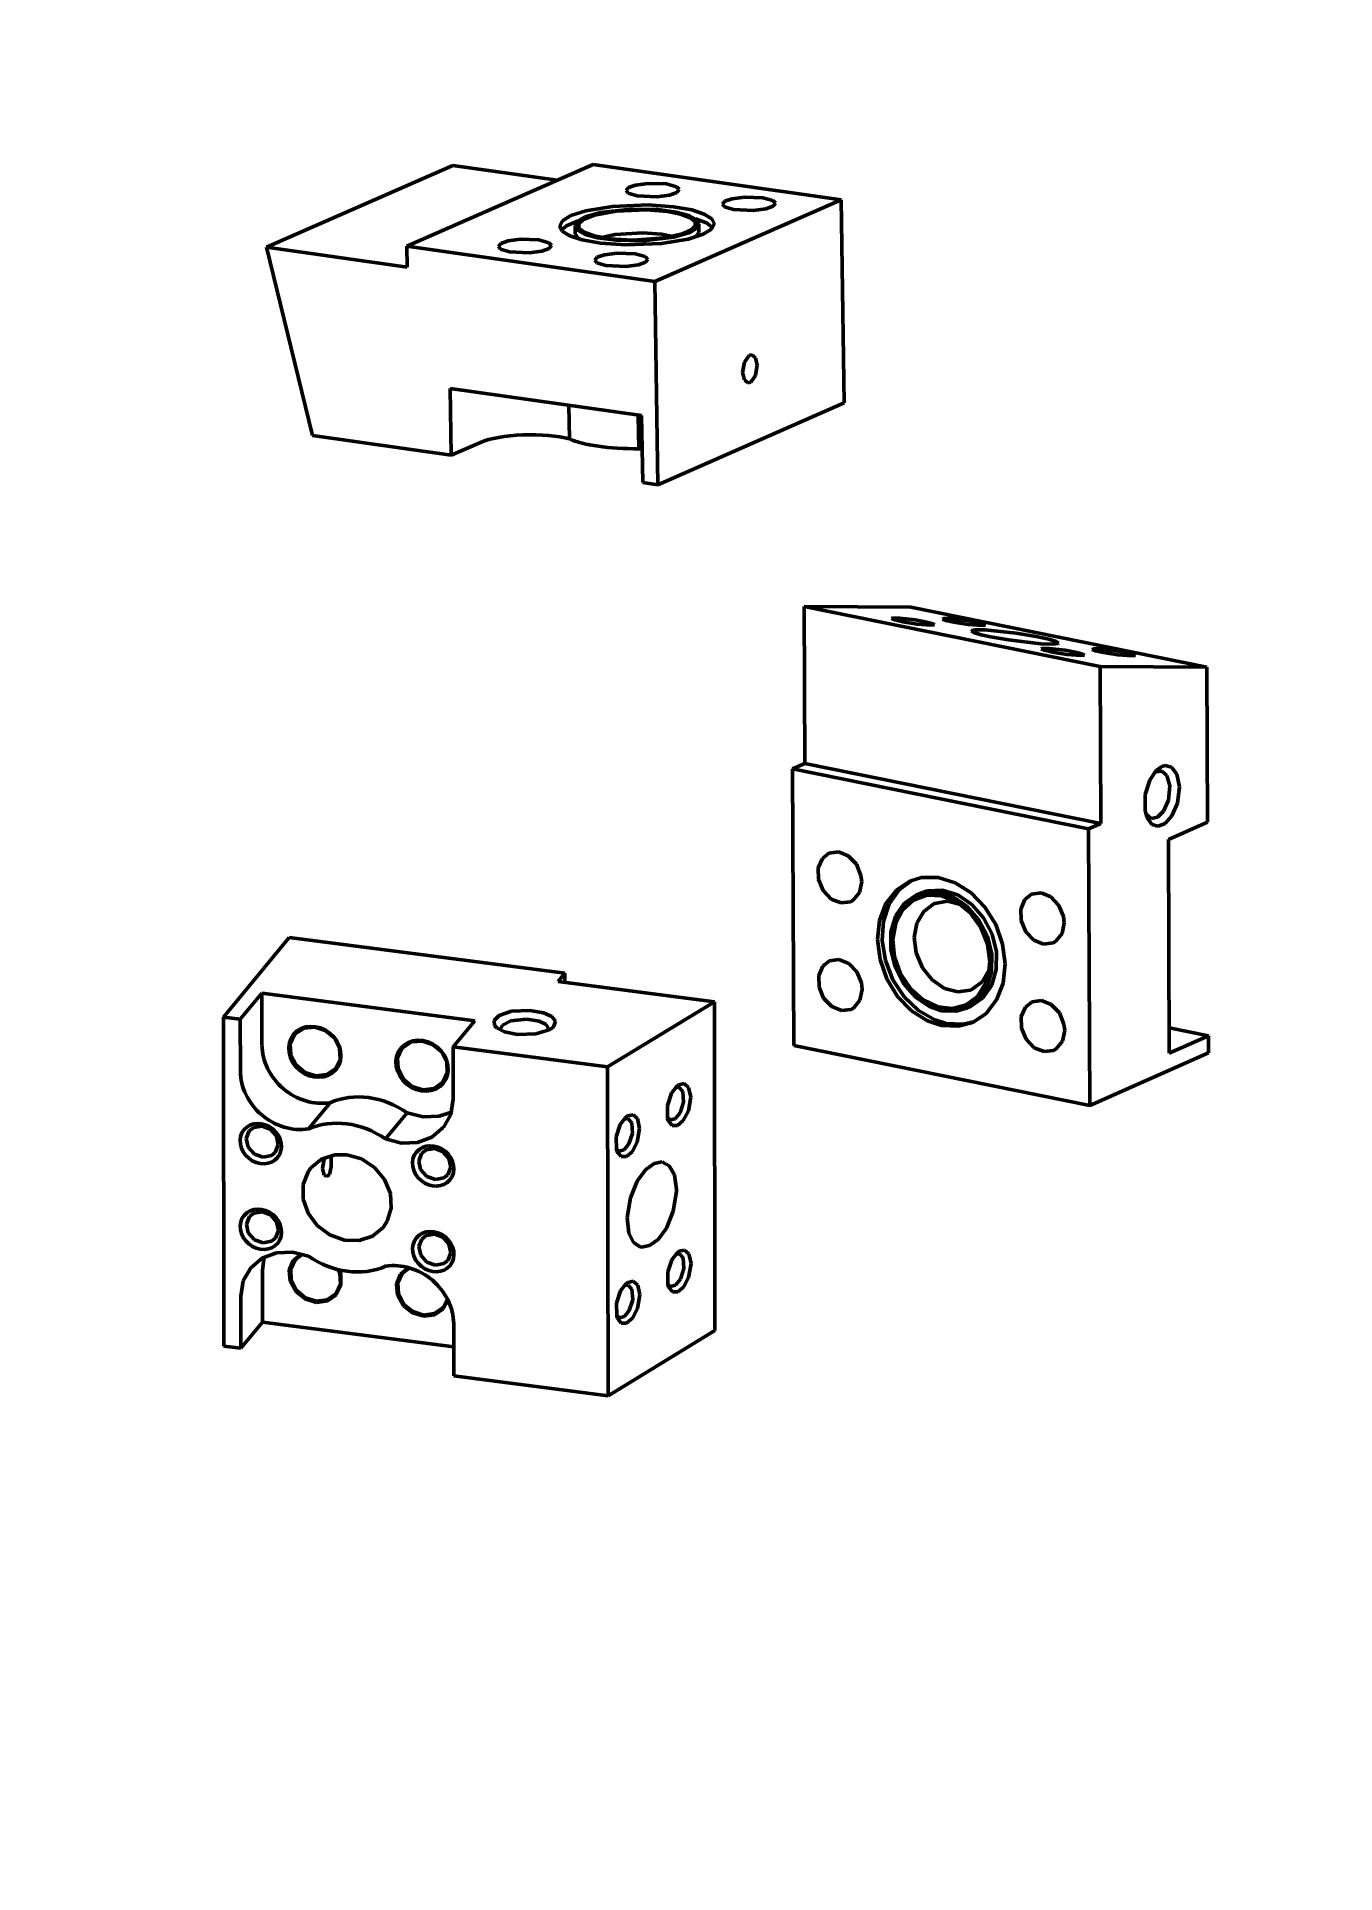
# Model space of a CAD drawing. Header units: millimetres. Extents: x 0 to 210, y 0 to 297.
import ezdxf

# ---------------------------------------------------------------- set-up
doc = ezdxf.new("R2010")
doc.units = ezdxf.units.MM
doc.linetypes.add('K5LT_BASIC', pattern=[0])
doc.layers.add('Системный слой (1)', color=7, linetype='Continuous', true_color=0x909090)

# ---------------------------------------------------------------- blocks, each defined once
blk = doc.blocks.new('U0')
at = {"layer": 'Системный слой (1)', "color": 5, "linetype": 'K5LT_BASIC', "lineweight": 60, "true_color": 0x0000ff}
for p, q in [((88.42, 267.45), (87.65, 266.73)), ((90.2, 268.16), (88.42, 267.45)), ((93.68, 268.81), (90.2, 268.16)), ((98.6, 269.01), (93.68, 268.81)), ((102.01, 268.74), (98.6, 269.01)), ((104.12, 268.32), (102.01, 268.74)), ((105.7, 267.72), (104.12, 268.32)), ((106.48, 267.05), (105.7, 267.72)), ((87.65, 266.73), (87.69, 266.04)), ((87.69, 266.04), (88.52, 265.38)), ((88.52, 265.38), (90.16, 264.79)), ((90.16, 264.79), (92.68, 264.33)), ((92.68, 264.33), (96.33, 264.12)), ((96.33, 264.12), (101.46, 264.46)), ((101.46, 264.46), (104.43, 265.13)), ((104.43, 265.13), (105.97, 265.84)), ((105.97, 265.84), (106.47, 266.34)), ((106.47, 266.34), (106.48, 267.05))]:
    blk.add_line(p, q, dxfattribs=at)
blk = doc.blocks.new('U1')
at = {"layer": 'Системный слой (1)', "color": 5, "linetype": 'K5LT_BASIC', "lineweight": 60, "true_color": 0x0000ff}
for p, q in [((93.52, 265.02), (91.35, 264.53)), ((98, 265.3), (93.52, 265.02)), ((101.06, 265.08), (98, 265.3)), ((102.86, 264.71), (101.06, 265.08))]:
    blk.add_line(p, q, dxfattribs=at)
blk = doc.blocks.new('U2')
at = {"layer": 'Системный слой (1)', "color": 5, "linetype": 'K5LT_BASIC', "lineweight": 60, "true_color": 0x0000ff}
for p, q in [((86.37, 268.08), (85.03, 267.25)), ((88.8, 268.87), (86.37, 268.08)), ((93.12, 269.57), (88.8, 268.87)), ((98.87, 269.79), (93.12, 269.57)), ((102.98, 269.5), (98.87, 269.79)), ((105.93, 268.98), (102.98, 269.5)), ((107.96, 268.32), (105.93, 268.98)), ((109.16, 267.57), (107.96, 268.32)), ((109.57, 266.77), (109.16, 267.57)), ((85.03, 267.25), (84.58, 266.43)), ((84.58, 266.43), (84.58, 266.37)), ((84.58, 266.37), (84.99, 265.57)), ((84.99, 265.57), (86.19, 264.82)), ((86.19, 264.82), (88.22, 264.16)), ((105.35, 264.27), (107.75, 265.05)), ((107.75, 265.05), (109.11, 265.87)), ((109.11, 265.87), (109.57, 266.7)), ((109.57, 266.7), (109.57, 266.77)), ((88.22, 264.16), (91.17, 263.64)), ((91.17, 263.64), (95.28, 263.35)), ((95.28, 263.35), (101.03, 263.57)), ((101.03, 263.57), (105.35, 264.27))]:
    blk.add_line(p, q, dxfattribs=at)
blk = doc.blocks.new('U3')
at = {"layer": 'Системный слой (1)', "color": 5, "linetype": 'K5LT_BASIC', "lineweight": 60, "true_color": 0x0000ff}
for p, q in [((87.1, 265.13), (87.5, 264.42)), ((87.5, 264.42), (87.63, 264.32)), ((106.58, 264.62), (107.09, 265.36)), ((107.09, 265.36), (107.09, 265.45))]:
    blk.add_line(p, q, dxfattribs=at)
blk = doc.blocks.new('U4')
at = {"layer": 'Системный слой (1)', "color": 5, "linetype": 'K5LT_BASIC', "lineweight": 60, "true_color": 0x0000ff}
for p, q in [((108.3, 266.88), (106.54, 267.54)), ((85.68, 266.43), (84.83, 265.74)), ((87.58, 267.24), (85.68, 266.43)), ((109.33, 266.12), (108.3, 266.88))]:
    blk.add_line(p, q, dxfattribs=at)
blk = doc.blocks.new('U5')
at = {"layer": 'Системный слой (1)', "color": 5, "linetype": 'K5LT_BASIC', "lineweight": 60, "true_color": 0x0000ff}
for p, q in [((88.7, 267.86), (87.44, 267.12)), ((91.14, 268.56), (88.7, 267.86)), ((96.14, 269.13), (91.14, 268.56)), ((100.44, 269.05), (96.14, 269.13)), ((103.43, 268.65), (100.44, 269.05)), ((105.46, 268.1), (103.43, 268.65)), ((106.66, 267.44), (105.46, 268.1)), ((107.07, 266.73), (106.66, 267.44)), ((87.44, 267.12), (87.08, 266.41)), ((87.08, 266.41), (87.48, 265.7)), ((87.48, 265.7), (88.68, 265.04)), ((88.68, 265.04), (90.71, 264.49)), ((90.71, 264.49), (93.71, 264.09)), ((98.01, 264.02), (103.01, 264.58)), ((103.01, 264.58), (105.45, 265.29)), ((105.45, 265.29), (105.62, 265.35)), ((105.62, 265.35), (106.78, 266.09)), ((106.78, 266.09), (107.07, 266.73)), ((93.71, 264.09), (98.01, 264.02))]:
    blk.add_line(p, q, dxfattribs=at)
blk = doc.blocks.new('U6')
at = {"layer": 'Системный слой (1)', "color": 5, "linetype": 'K5LT_BASIC', "lineweight": 60, "true_color": 0x0000ff}
for p, q in [((90.64, 261.34), (91.81, 261.75)), ((91.81, 261.75), (93.85, 262.02)), ((93.85, 262.02), (96.79, 261.91)), ((96.79, 261.91), (98.42, 261.48)), ((98.42, 261.48), (98.85, 261)), ((90.25, 260.87), (90.64, 261.34)), ((90.6, 260.44), (90.25, 260.87)), ((92.05, 260), (90.6, 260.44)), ((95.25, 259.85), (92.05, 260)), ((97.3, 260.12), (95.25, 259.85)), ((98.46, 260.53), (97.3, 260.12)), ((98.85, 261), (98.46, 260.53))]:
    blk.add_line(p, q, dxfattribs=at)
blk = doc.blocks.new('U7')
at = {"layer": 'Системный слой (1)', "color": 5, "linetype": 'K5LT_BASIC', "lineweight": 60, "true_color": 0x0000ff}
for p, q in [((96.85, 273.02), (98.89, 273.29)), ((98.89, 273.29), (101.83, 273.19)), ((95.3, 272.14), (95.68, 272.61)), ((95.64, 271.71), (95.3, 272.14)), ((97.09, 271.27), (95.64, 271.71)), ((95.68, 272.61), (96.85, 273.02)), ((100.3, 271.12), (97.09, 271.27)), ((102.34, 271.39), (100.3, 271.12)), ((101.83, 273.19), (103.47, 272.75)), ((103.51, 271.8), (102.34, 271.39)), ((103.47, 272.75), (103.9, 272.27)), ((103.9, 272.27), (103.51, 271.8))]:
    blk.add_line(p, q, dxfattribs=at)
blk = doc.blocks.new('U8')
at = {"layer": 'Системный слой (1)', "color": 5, "linetype": 'K5LT_BASIC', "lineweight": 60, "true_color": 0x0000ff}
for p, q in [((110.89, 269.92), (111.27, 270.39)), ((111.27, 270.39), (112.44, 270.8)), ((112.44, 270.8), (114.48, 271.07)), ((114.48, 271.07), (117.42, 270.97)), ((117.42, 270.97), (119.05, 270.53)), ((119.05, 270.53), (119.49, 270.06)), ((111.23, 269.5), (110.89, 269.92)), ((112.68, 269.05), (111.23, 269.5)), ((115.89, 268.9), (112.68, 269.05)), ((117.93, 269.17), (115.89, 268.9)), ((119.1, 269.59), (117.93, 269.17)), ((119.49, 270.06), (119.1, 269.59))]:
    blk.add_line(p, q, dxfattribs=at)
blk = doc.blocks.new('U9')
at = {"layer": 'Системный слой (1)', "color": 5, "linetype": 'K5LT_BASIC', "lineweight": 60, "true_color": 0x0000ff}
for p, q in [((74.66, 263.08), (75.05, 263.55)), ((75.01, 262.66), (74.66, 263.08)), ((76.46, 262.21), (75.01, 262.66)), ((75.05, 263.55), (76.22, 263.97)), ((76.22, 263.97), (78.26, 264.24)), ((79.66, 262.07), (76.46, 262.21)), ((78.26, 264.24), (81.2, 264.13)), ((81.71, 262.34), (79.66, 262.07)), ((81.2, 264.13), (82.83, 263.69)), ((82.88, 262.75), (81.71, 262.34)), ((82.83, 263.69), (83.26, 263.22)), ((83.26, 263.22), (82.88, 262.75))]:
    blk.add_line(p, q, dxfattribs=at)
blk = doc.blocks.new('U10')
at = {"layer": 'Системный слой (1)', "color": 5, "linetype": 'K5LT_BASIC', "lineweight": 60, "true_color": 0x0000ff}
for p, q in [((114.16, 242.69), (114.44, 244.39)), ((114.44, 244.39), (115.2, 245.45)), ((115.2, 245.45), (115.3, 245.5)), ((115.3, 245.5), (115.66, 245.56)), ((115.66, 245.56), (116.24, 245.08)), ((116.24, 245.08), (116.52, 243.91)), ((116.52, 243.91), (116.24, 242.21)), ((114.44, 241.52), (114.16, 242.69)), ((115.02, 241.05), (114.44, 241.52)), ((115.47, 241.15), (115.02, 241.05)), ((116.24, 242.21), (115.47, 241.15))]:
    blk.add_line(p, q, dxfattribs=at)
blk = doc.blocks.new('U11')
at = {"layer": 'Системный слой (1)', "color": 5, "linetype": 'K5LT_BASIC', "lineweight": 60, "true_color": 0x0000ff}
for p, q in [((143.94, 158.15), (141.79, 157.37)), ((146.31, 158.07), (143.94, 158.15)), ((148.68, 157.14), (146.31, 158.07)), ((140.06, 155.82), (138.91, 153.63)), ((141.79, 157.37), (140.06, 155.82)), ((148.88, 157.02), (148.68, 157.14)), ((151, 155.27), (148.88, 157.02)), ((152.67, 152.94), (151, 155.27)), ((138.91, 153.63), (138.45, 151)), ((153.75, 150.25), (152.67, 152.94)), ((138.45, 151), (138.73, 148.2)), ((154.12, 147.43), (153.75, 150.25)), ((138.73, 148.2), (139.71, 145.47)), ((153.92, 145.36), (154.12, 147.43)), ((139.71, 145.47), (141.3, 143.07)), ((141.3, 143.07), (143.37, 141.23)), ((152.16, 141.81), (153.45, 143.87)), ((153.45, 143.87), (153.92, 145.36)), ((143.37, 141.23), (145.7, 140.12)), ((145.7, 140.12), (148.09, 139.84)), ((148.09, 139.84), (150.31, 140.42)), ((150.31, 140.42), (152.16, 141.81))]:
    blk.add_line(p, q, dxfattribs=at)
blk = doc.blocks.new('U12')
at = {"layer": 'Системный слой (1)', "color": 5, "linetype": 'K5LT_BASIC', "lineweight": 60, "true_color": 0x0000ff}
for p, q in [((143.44, 155.56), (142.34, 153.67)), ((145.09, 156.78), (143.44, 155.56)), ((145.24, 156.84), (145.09, 156.78)), ((147.27, 157.19), (145.24, 156.84)), ((149.41, 156.67), (147.27, 157.19)), ((142.34, 153.67), (141.92, 151.34)), ((141.92, 151.34), (142.23, 148.83)), ((142.23, 148.83), (143.24, 146.44)), ((143.24, 146.44), (144.83, 144.46)), ((152.9, 144.16), (154, 146.04)), ((154, 146.04), (154.06, 146.21)), ((144.83, 144.46), (146.8, 143.1)), ((146.8, 143.1), (148.94, 142.54)), ((148.94, 142.54), (150.99, 142.83)), ((150.99, 142.83), (151.24, 142.94)), ((151.24, 142.94), (152.9, 144.16))]:
    blk.add_line(p, q, dxfattribs=at)
blk = doc.blocks.new('U13')
at = {"layer": 'Системный слой (1)', "color": 5, "linetype": 'K5LT_BASIC', "lineweight": 60, "true_color": 0x0000ff}
for p, q in [((141.21, 160.45), (139.02, 158.98)), ((143.07, 161.01), (141.21, 160.45)), ((145.77, 161.02), (143.07, 161.01)), ((148.52, 160.18), (145.77, 161.02)), ((139.02, 158.98), (137.34, 156.81)), ((151.1, 158.55), (148.52, 160.18)), ((153.34, 156.24), (151.1, 158.55)), ((137.34, 156.81), (136.3, 154.08)), ((155.08, 153.41), (153.34, 156.24)), ((136.3, 154.08), (135.97, 151)), ((156.19, 150.27), (155.08, 153.41)), ((135.97, 151), (136.38, 147.77)), ((156.6, 147.05), (156.19, 150.27)), ((136.38, 147.77), (137.49, 144.63)), ((156.27, 143.96), (156.6, 147.05)), ((137.49, 144.63), (139.23, 141.8)), ((155.23, 141.23), (156.27, 143.96)), ((139.23, 141.8), (141.47, 139.49)), ((153.55, 139.06), (155.23, 141.23)), ((141.47, 139.49), (144.05, 137.86)), ((144.05, 137.86), (146.33, 137.1)), ((146.33, 137.1), (149.06, 136.98)), ((149.06, 136.98), (151.36, 137.6)), ((151.36, 137.6), (153.55, 139.06))]:
    blk.add_line(p, q, dxfattribs=at)
blk = doc.blocks.new('U14')
at = {"layer": 'Системный слой (1)', "color": 5, "linetype": 'K5LT_BASIC', "lineweight": 60, "true_color": 0x0000ff}
for p, q in [((144.08, 158.87), (142.97, 158.49)), ((146.49, 158.97), (144.08, 158.87)), ((148.94, 158.23), (146.49, 158.97)), ((151.22, 156.69), (148.94, 158.23)), ((153.13, 154.5), (151.22, 156.69)), ((154.5, 151.86), (153.13, 154.5)), ((155.2, 148.99), (154.5, 151.86)), ((155.18, 146.15), (155.2, 148.99)), ((154.44, 143.6), (155.18, 146.15)), ((153.03, 141.56), (154.44, 143.6)), ((151.09, 140.22), (153.03, 141.56))]:
    blk.add_line(p, q, dxfattribs=at)
blk = doc.blocks.new('U15')
at = {"layer": 'Системный слой (1)', "color": 5, "linetype": 'K5LT_BASIC', "lineweight": 60, "true_color": 0x0000ff}
for p, q in [((141.59, 160.6), (139.47, 159.02)), ((139.47, 159.02), (137.88, 156.75)), ((137.88, 156.75), (136.95, 153.96)), ((136.95, 153.96), (136.73, 150.83)), ((136.73, 150.83), (137.25, 147.6)), ((137.25, 147.6), (138.47, 144.5)), ((138.47, 144.5), (140.3, 141.74)), ((140.3, 141.74), (142.6, 139.52)), ((142.6, 139.52), (145.22, 138.01)), ((145.22, 138.01), (147.08, 137.44)), ((147.08, 137.44), (149.81, 137.31)), ((149.81, 137.31), (151.73, 137.77))]:
    blk.add_line(p, q, dxfattribs=at)
blk = doc.blocks.new('U16')
at = {"layer": 'Системный слой (1)', "color": 5, "linetype": 'K5LT_BASIC', "lineweight": 60, "true_color": 0x0000ff}
for p, q in [((142.22, 158.16), (140.29, 156.81)), ((143.33, 158.53), (142.22, 158.16)), ((145.74, 158.64), (143.33, 158.53)), ((148.19, 157.9), (145.74, 158.64)), ((150.47, 156.36), (148.19, 157.9)), ((138.88, 154.77), (138.14, 152.22)), ((140.29, 156.81), (138.88, 154.77)), ((152.38, 154.17), (150.47, 156.36)), ((138.14, 152.22), (138.11, 149.39)), ((153.75, 151.53), (152.38, 154.17)), ((154.46, 148.66), (153.75, 151.53)), ((138.11, 149.39), (138.82, 146.52)), ((154.43, 145.82), (154.46, 148.66)), ((138.82, 146.52), (140.19, 143.87)), ((153.69, 143.27), (154.43, 145.82)), ((140.19, 143.87), (142.1, 141.68)), ((152.28, 141.23), (153.69, 143.27)), ((142.1, 141.68), (144.38, 140.15)), ((144.38, 140.15), (146.32, 139.49)), ((148.76, 139.42), (150.34, 139.88)), ((150.34, 139.88), (152.28, 141.23)), ((146.32, 139.49), (148.76, 139.42))]:
    blk.add_line(p, q, dxfattribs=at)
blk = doc.blocks.new('U17')
at = {"layer": 'Системный слой (1)', "color": 5, "linetype": 'K5LT_BASIC', "lineweight": 60, "true_color": 0x0000ff}
for p, q in [((126.46, 145.17), (127.12, 146.72)), ((127.12, 146.72), (128.19, 147.57)), ((128.19, 147.57), (129.73, 147.77)), ((129.73, 147.77), (131.32, 147.13)), ((131.32, 147.13), (132.62, 145.77)), ((132.62, 145.77), (133.37, 143.98)), ((126.51, 143.3), (126.46, 145.17)), ((127.26, 141.51), (126.51, 143.3)), ((133.49, 142.92), (133.13, 141.19)), ((133.37, 143.98), (133.49, 142.92)), ((128.56, 140.15), (127.26, 141.51)), ((130.15, 139.51), (128.56, 140.15)), ((131.69, 139.71), (130.15, 139.51)), ((132.12, 139.96), (131.69, 139.71)), ((133.13, 141.19), (132.12, 139.96))]:
    blk.add_line(p, q, dxfattribs=at)
blk = doc.blocks.new('U18')
at = {"layer": 'Системный слой (1)', "color": 5, "linetype": 'K5LT_BASIC', "lineweight": 60, "true_color": 0x0000ff}
for p, q in [((159.15, 155.93), (159.81, 157.48)), ((159.81, 157.48), (160.88, 158.33)), ((160.88, 158.33), (162.42, 158.54)), ((162.42, 158.54), (164.01, 157.89)), ((164.01, 157.89), (165.31, 156.53)), ((159.2, 154.07), (159.15, 155.93)), ((165.31, 156.53), (166.06, 154.74)), ((166.06, 154.74), (166.18, 153.68)), ((159.95, 152.27), (159.2, 154.07)), ((161.25, 150.91), (159.95, 152.27)), ((165.82, 151.95), (164.81, 150.72)), ((166.18, 153.68), (165.82, 151.95)), ((162.84, 150.27), (161.25, 150.91)), ((164.38, 150.47), (162.84, 150.27)), ((164.81, 150.72), (164.38, 150.47))]:
    blk.add_line(p, q, dxfattribs=at)
blk = doc.blocks.new('U19')
at = {"layer": 'Системный слой (1)', "color": 5, "linetype": 'K5LT_BASIC', "lineweight": 60, "true_color": 0x0000ff}
for p, q in [((159.22, 138.53), (159.88, 140.08)), ((159.88, 140.08), (160.96, 140.93)), ((160.96, 140.93), (162.5, 141.14)), ((162.5, 141.14), (164.08, 140.49)), ((164.08, 140.49), (165.38, 139.13)), ((159.27, 136.67), (159.22, 138.53)), ((160.02, 134.87), (159.27, 136.67)), ((165.38, 139.13), (166.13, 137.34)), ((166.13, 137.34), (166.25, 136.28)), ((161.32, 133.51), (160.02, 134.87)), ((165.89, 134.55), (164.88, 133.32)), ((166.25, 136.28), (165.89, 134.55)), ((162.91, 132.87), (161.32, 133.51)), ((164.45, 133.07), (162.91, 132.87)), ((164.88, 133.32), (164.45, 133.07))]:
    blk.add_line(p, q, dxfattribs=at)
blk = doc.blocks.new('U20')
at = {"layer": 'Системный слой (1)', "color": 5, "linetype": 'K5LT_BASIC', "lineweight": 60, "true_color": 0x0000ff}
for p, q in [((126.39, 162.57), (127.05, 164.12)), ((127.05, 164.12), (128.12, 164.97)), ((128.12, 164.97), (129.66, 165.17)), ((129.66, 165.17), (131.25, 164.53)), ((131.25, 164.53), (132.55, 163.17)), ((126.44, 160.7), (126.39, 162.57)), ((127.19, 158.91), (126.44, 160.7)), ((132.55, 163.17), (133.3, 161.38)), ((133.3, 161.38), (133.42, 160.32)), ((128.49, 157.55), (127.19, 158.91)), ((130.07, 156.91), (128.49, 157.55)), ((133.06, 158.59), (132.05, 157.36)), ((133.42, 160.32), (133.06, 158.59)), ((131.61, 157.11), (130.07, 156.91)), ((132.05, 157.36), (131.61, 157.11))]:
    blk.add_line(p, q, dxfattribs=at)
blk = doc.blocks.new('U21')
at = {"layer": 'Системный слой (1)', "color": 5, "linetype": 'K5LT_BASIC', "lineweight": 60, "true_color": 0x0000ff}
for p, q in [((170.85, 198.02), (170.71, 197.92)), ((170.71, 197.92), (171.22, 197.71)), ((171.99, 198.01), (170.85, 198.02)), ((171.22, 197.71), (172.52, 197.42)), ((174.56, 197.71), (171.99, 198.01)), ((172.52, 197.42), (174.86, 197.05)), ((176.45, 197.37), (174.56, 197.71)), ((174.86, 197.05), (177.09, 196.86)), ((177.44, 197.1), (176.45, 197.37)), ((177.09, 196.86), (177.11, 196.86)), ((177.11, 196.86), (177.67, 196.92)), ((177.67, 196.92), (177.44, 197.1))]:
    blk.add_line(p, q, dxfattribs=at)
blk = doc.blocks.new('U22')
at = {"layer": 'Системный слой (1)', "color": 5, "linetype": 'K5LT_BASIC', "lineweight": 60, "true_color": 0x0000ff}
for p, q in [((138.38, 202.99), (138.24, 202.9)), ((138.24, 202.9), (138.75, 202.69)), ((139.52, 202.98), (138.38, 202.99)), ((138.75, 202.69), (140.05, 202.39)), ((142.08, 202.68), (139.52, 202.98)), ((140.05, 202.39), (142.38, 202.02)), ((143.97, 202.34), (142.08, 202.68)), ((142.38, 202.02), (144.61, 201.83)), ((144.97, 202.07), (143.97, 202.34)), ((145.2, 201.89), (144.97, 202.07)), ((144.61, 201.83), (144.63, 201.83)), ((144.63, 201.83), (145.2, 201.89))]:
    blk.add_line(p, q, dxfattribs=at)
blk = doc.blocks.new('U23')
at = {"layer": 'Системный слой (1)', "color": 5, "linetype": 'K5LT_BASIC', "lineweight": 60, "true_color": 0x0000ff}
for p, q in [((146.63, 202.93), (146.49, 202.83)), ((146.49, 202.83), (147, 202.62)), ((147.77, 202.92), (146.63, 202.93)), ((147, 202.62), (148.3, 202.32)), ((150.34, 202.62), (147.77, 202.92)), ((148.3, 202.32), (150.64, 201.96)), ((152.23, 202.27), (150.34, 202.62)), ((153.22, 202.01), (152.23, 202.27)), ((153.45, 201.83), (153.22, 202.01)), ((150.64, 201.96), (152.87, 201.77)), ((152.87, 201.77), (152.89, 201.77)), ((152.89, 201.77), (153.45, 201.83))]:
    blk.add_line(p, q, dxfattribs=at)
blk = doc.blocks.new('U24')
at = {"layer": 'Системный слой (1)', "color": 5, "linetype": 'K5LT_BASIC', "lineweight": 60, "true_color": 0x0000ff}
for p, q in [((162.6, 198.09), (162.46, 197.99)), ((162.46, 197.99), (162.97, 197.78)), ((163.74, 198.07), (162.6, 198.09)), ((162.97, 197.78), (164.27, 197.48)), ((166.3, 197.78), (163.74, 198.07)), ((164.27, 197.48), (166.6, 197.11)), ((168.19, 197.43), (166.3, 197.78)), ((166.6, 197.11), (168.83, 196.93)), ((169.19, 197.17), (168.19, 197.43)), ((168.83, 196.93), (168.85, 196.93)), ((168.85, 196.93), (169.42, 196.99)), ((169.42, 196.99), (169.19, 197.17))]:
    blk.add_line(p, q, dxfattribs=at)
blk = doc.blocks.new('U25')
at = {"layer": 'Системный слой (1)', "color": 5, "linetype": 'K5LT_BASIC', "lineweight": 60, "true_color": 0x0000ff}
for p, q in [((151.18, 200.96), (151.17, 200.92)), ((151.17, 200.92), (151.56, 200.66)), ((151.75, 201.1), (151.18, 200.96)), ((151.56, 200.66), (152.74, 200.3)), ((153.35, 201.08), (151.75, 201.1)), ((152.74, 200.3), (154.23, 199.97)), ((158.37, 200.55), (153.35, 201.08)), ((154.23, 199.97), (157.14, 199.45)), ((157.14, 199.45), (162.37, 198.83)), ((161.63, 200.01), (158.37, 200.55)), ((163.68, 199.57), (161.63, 200.01)), ((164.86, 199.21), (163.68, 199.57)), ((165.25, 198.95), (164.86, 199.21)), ((162.37, 198.83), (164.36, 198.76)), ((164.36, 198.76), (165.17, 198.86)), ((165.17, 198.86), (165.25, 198.95))]:
    blk.add_line(p, q, dxfattribs=at)
blk = doc.blocks.new('U26')
at = {"layer": 'Системный слой (1)', "color": 5, "linetype": 'K5LT_BASIC', "lineweight": 60, "true_color": 0x0000ff}
for p, q in [((181.04, 178.34), (180, 176.8)), ((181.96, 179), (181.04, 178.34)), ((182.49, 179.15), (181.96, 179)), ((183.54, 178.88), (182.49, 179.15)), ((184.38, 177.77), (183.54, 178.88)), ((180, 176.8), (179.28, 174.48)), ((184.8, 175.69), (184.38, 177.77)), ((184.47, 173.06), (184.8, 175.69)), ((179.28, 174.48), (179.23, 171.9)), ((183.59, 171.01), (184.47, 173.06)), ((179.23, 171.9), (179.52, 170.81)), ((179.52, 170.81), (180.34, 169.63)), ((180.34, 169.63), (181.38, 169.31)), ((181.38, 169.31), (182.5, 169.77)), ((182.5, 169.77), (183.59, 171.01))]:
    blk.add_line(p, q, dxfattribs=at)
blk = doc.blocks.new('U27')
at = {"layer": 'Системный слой (1)', "color": 5, "linetype": 'K5LT_BASIC', "lineweight": 60, "true_color": 0x0000ff}
for p, q in [((181.84, 178.23), (181.05, 178.13)), ((181.94, 178.21), (181.84, 178.23)), ((182.76, 177.51), (181.94, 178.21)), ((181.05, 178.13), (180.68, 177.91)), ((183.24, 175.85), (182.76, 177.51)), ((183.01, 173.54), (183.24, 175.85)), ((182.24, 171.78), (183.01, 173.54)), ((179.35, 171.35), (180.17, 170.63)), ((180.17, 170.63), (180.29, 170.6)), ((180.29, 170.6), (181.27, 170.8)), ((181.27, 170.8), (182.24, 171.78))]:
    blk.add_line(p, q, dxfattribs=at)
blk = doc.blocks.new('U28')
at = {"layer": 'Системный слой (1)', "color": 5, "linetype": 'K5LT_BASIC', "lineweight": 60, "true_color": 0x0000ff}
for p, q in [((46.04, 115.49), (48.22, 116.21)), ((48.22, 116.21), (50.17, 116.21)), ((50.17, 116.21), (52.54, 115.52)), ((43.09, 111.36), (43.88, 113.45)), ((43.88, 113.45), (44.33, 114.08)), ((44.33, 114.08), (46.04, 115.49)), ((52.54, 115.52), (54.65, 114.12)), ((54.65, 114.12), (56.26, 112.19)), ((43.09, 109.04), (43.09, 111.36)), ((56.26, 112.19), (57.19, 109.92)), ((57.19, 109.92), (57.34, 107.58)), ((43.88, 106.74), (43.09, 109.04)), ((57.34, 107.58), (56.68, 105.43)), ((45.37, 104.73), (43.88, 106.74)), ((47.41, 103.22), (45.37, 104.73)), ((56.03, 104.45), (54.32, 103.04)), ((56.68, 105.43), (56.03, 104.45)), ((49.75, 102.39), (47.41, 103.22)), ((52.14, 102.33), (49.75, 102.39)), ((54.32, 103.04), (52.14, 102.33))]:
    blk.add_line(p, q, dxfattribs=at)
blk = doc.blocks.new('U29')
at = {"layer": 'Системный слой (1)', "color": 5, "linetype": 'K5LT_BASIC', "lineweight": 60, "true_color": 0x0000ff}
for p, q in [((66.95, 122.73), (67.37, 125.18)), ((67.37, 125.18), (67.37, 125.24)), ((65.77, 120.63), (66.95, 122.73)), ((61.58, 118.18), (63.91, 119.05)), ((63.91, 119.05), (65.75, 120.61)), ((65.75, 120.61), (65.77, 120.63)), ((56.4, 118.75), (59, 118.07)), ((59, 118.07), (61.58, 118.18))]:
    blk.add_line(p, q, dxfattribs=at)
blk = doc.blocks.new('U30')
at = {"layer": 'Системный слой (1)', "color": 5, "linetype": 'K5LT_BASIC', "lineweight": 60, "true_color": 0x0000ff}
for p, q in [((59.89, 123), (62.5, 122.32)), ((62.5, 122.32), (65.08, 122.42)), ((65.08, 122.42), (67.07, 123.11))]:
    blk.add_line(p, q, dxfattribs=at)
blk = doc.blocks.new('U31')
at = {"layer": 'Системный слой (1)', "color": 5, "linetype": 'K5LT_BASIC', "lineweight": 60, "true_color": 0x0000ff}
for p, q in [((36.45, 99.48), (34.61, 97.92)), ((38.78, 100.36), (36.45, 99.48)), ((41.36, 100.46), (38.78, 100.36)), ((43.97, 99.78), (41.36, 100.46)), ((33.41, 95.8), (32.99, 93.35)), ((34.6, 97.91), (33.41, 95.8)), ((34.61, 97.92), (34.6, 97.91)), ((32.99, 93.35), (32.99, 93.29))]:
    blk.add_line(p, q, dxfattribs=at)
blk = doc.blocks.new('U32')
at = {"layer": 'Системный слой (1)', "color": 5, "linetype": 'K5LT_BASIC', "lineweight": 60, "true_color": 0x0000ff}
for p, q in [((41.49, 99.11), (40.85, 97.53)), ((42.8, 100.18), (41.49, 99.11)), ((40.85, 97.53), (41.01, 95.74)), ((41.01, 95.74), (41.92, 94.08)), ((48.41, 93.53), (49.18, 95.04)), ((49.16, 96.82), (48.9, 97.58)), ((49.18, 95.04), (49.16, 96.82)), ((41.92, 94.08), (43.43, 92.87)), ((43.43, 92.87), (45.24, 92.33)), ((45.24, 92.33), (47.01, 92.56)), ((47.01, 92.56), (48.41, 93.53))]:
    blk.add_line(p, q, dxfattribs=at)
blk = doc.blocks.new('U33')
at = {"layer": 'Системный слой (1)', "color": 5, "linetype": 'K5LT_BASIC', "lineweight": 60, "true_color": 0x0000ff}
for p, q in [((41.77, 99.22), (41.07, 97.71)), ((42.97, 100.13), (41.77, 99.22)), ((41.07, 97.71), (41.15, 95.95)), ((41.15, 95.95), (42, 94.3)), ((48.41, 93.75), (49.11, 95.27)), ((49.02, 97.02), (48.82, 97.6)), ((49.11, 95.27), (49.02, 97.02)), ((42, 94.3), (43.46, 93.08)), ((43.46, 93.08), (45.24, 92.53)), ((45.24, 92.53), (46.98, 92.74)), ((46.98, 92.74), (48.36, 93.69)), ((48.36, 93.69), (48.41, 93.75))]:
    blk.add_line(p, q, dxfattribs=at)
blk = doc.blocks.new('U34')
at = {"layer": 'Системный слой (1)', "color": 5, "linetype": 'K5LT_BASIC', "lineweight": 60, "true_color": 0x0000ff}
for p, q in [((43.26, 136.68), (41.84, 135.79)), ((45.02, 136.84), (43.26, 136.68)), ((46.65, 136.3), (45.02, 136.84)), ((41.71, 135.63), (41, 134.12)), ((41, 134.12), (41.09, 132.36)), ((41.84, 135.79), (41.71, 135.63)), ((48.11, 135.08), (46.65, 136.3)), ((48.96, 133.43), (48.11, 135.08)), ((41.09, 132.36), (41.94, 130.72)), ((41.94, 130.72), (43.4, 129.49)), ((48.34, 130.16), (49.05, 131.68)), ((49.05, 131.68), (48.96, 133.43)), ((43.4, 129.49), (45.17, 128.94)), ((45.17, 128.94), (46.92, 129.16)), ((46.92, 129.16), (48.3, 130.11)), ((48.3, 130.11), (48.34, 130.16))]:
    blk.add_line(p, q, dxfattribs=at)
blk = doc.blocks.new('U35')
at = {"layer": 'Системный слой (1)', "color": 5, "linetype": 'K5LT_BASIC', "lineweight": 60, "true_color": 0x0000ff}
for p, q in [((59.11, 96.97), (58.4, 95.46)), ((58.4, 95.46), (58.49, 93.71)), ((60.31, 97.89), (59.11, 96.97)), ((58.49, 93.71), (59.34, 92.06)), ((65.74, 91.51), (66.41, 92.86)), ((59.34, 92.06), (60.8, 90.84)), ((60.8, 90.84), (62.57, 90.28)), ((62.57, 90.28), (64.32, 90.5)), ((64.32, 90.5), (65.69, 91.45)), ((65.69, 91.45), (65.74, 91.51))]:
    blk.add_line(p, q, dxfattribs=at)
blk = doc.blocks.new('U36')
at = {"layer": 'Системный слой (1)', "color": 5, "linetype": 'K5LT_BASIC', "lineweight": 60, "true_color": 0x0000ff}
for p, q in [((58.83, 96.86), (58.19, 95.28)), ((58.19, 95.28), (58.34, 93.49)), ((60.14, 97.94), (58.83, 96.86)), ((58.34, 93.49), (59.26, 91.84)), ((65.75, 91.28), (66.49, 92.7)), ((59.26, 91.84), (60.77, 90.62)), ((60.77, 90.62), (62.58, 90.08)), ((62.58, 90.08), (64.35, 90.32)), ((64.35, 90.32), (65.75, 91.28))]:
    blk.add_line(p, q, dxfattribs=at)
blk = doc.blocks.new('U37')
at = {"layer": 'Системный слой (1)', "color": 5, "linetype": 'K5LT_BASIC', "lineweight": 60, "true_color": 0x0000ff}
for p, q in [((60.6, 134.44), (59.18, 133.54)), ((62.36, 134.59), (60.6, 134.44)), ((63.99, 134.05), (62.36, 134.59)), ((65.45, 132.83), (63.99, 134.05)), ((59.04, 133.39), (58.34, 131.87)), ((58.34, 131.87), (58.43, 130.12)), ((59.18, 133.54), (59.04, 133.39)), ((66.3, 131.18), (65.45, 132.83)), ((66.38, 129.43), (66.3, 131.18)), ((58.43, 130.12), (59.28, 128.47)), ((59.28, 128.47), (60.74, 127.25)), ((64.26, 126.91), (65.63, 127.86)), ((65.63, 127.86), (65.68, 127.92)), ((65.68, 127.92), (66.38, 129.43)), ((60.74, 127.25), (62.51, 126.69)), ((62.51, 126.69), (64.26, 126.91))]:
    blk.add_line(p, q, dxfattribs=at)
blk = doc.blocks.new('U38')
at = {"layer": 'Системный слой (1)', "color": 5, "linetype": 'K5LT_BASIC', "lineweight": 60, "true_color": 0x0000ff}
for p, q in [((34.37, 120.04), (33.89, 118.8)), ((35.1, 120.6), (34.37, 120.04)), ((36.47, 120.8), (35.1, 120.6)), ((37.75, 120.31), (36.47, 120.8)), ((38.76, 119.2), (37.75, 120.31)), ((39.07, 117.8), (38.76, 119.2)), ((33.89, 118.8), (34.2, 117.41)), ((34.2, 117.41), (35.2, 116.29)), ((35.2, 116.29), (36.6, 115.79)), ((36.6, 115.79), (37.95, 116.05)), ((37.95, 116.05), (38.58, 116.57)), ((38.58, 116.57), (39.07, 117.8))]:
    blk.add_line(p, q, dxfattribs=at)
blk = doc.blocks.new('U39')
at = {"layer": 'Системный слой (1)', "color": 5, "linetype": 'K5LT_BASIC', "lineweight": 60, "true_color": 0x0000ff}
for p, q in [((36.5, 106.95), (35.12, 106.75)), ((37.78, 106.46), (36.5, 106.95)), ((34.39, 106.19), (33.91, 104.95)), ((33.91, 104.95), (34.22, 103.56)), ((35.12, 106.75), (34.39, 106.19)), ((38.78, 105.35), (37.78, 106.46)), ((38.61, 102.72), (39.09, 103.96)), ((39.09, 103.96), (38.78, 105.35)), ((34.22, 103.56), (35.23, 102.44)), ((35.23, 102.44), (36.62, 101.94)), ((36.62, 101.94), (37.98, 102.2)), ((37.98, 102.2), (38.61, 102.72))]:
    blk.add_line(p, q, dxfattribs=at)
blk = doc.blocks.new('U40')
at = {"layer": 'Системный слой (1)', "color": 5, "linetype": 'K5LT_BASIC', "lineweight": 60, "true_color": 0x0000ff}
for p, q in [((62.28, 102.57), (61.8, 101.34)), ((61.8, 101.34), (62.1, 99.94)), ((63, 103.14), (62.28, 102.57)), ((64.38, 103.34), (63, 103.14)), ((65.66, 102.85), (64.38, 103.34)), ((66.66, 101.73), (65.66, 102.85)), ((66.97, 100.34), (66.66, 101.73)), ((62.1, 99.94), (63.11, 98.83)), ((63.11, 98.83), (64.5, 98.32)), ((64.5, 98.32), (65.86, 98.59)), ((65.86, 98.59), (66.49, 99.1)), ((66.49, 99.1), (66.97, 100.34))]:
    blk.add_line(p, q, dxfattribs=at)
blk = doc.blocks.new('U41')
at = {"layer": 'Системный слой (1)', "color": 5, "linetype": 'K5LT_BASIC', "lineweight": 60, "true_color": 0x0000ff}
for p, q in [((62.25, 116.42), (61.77, 115.18)), ((62.98, 116.99), (62.25, 116.42)), ((64.36, 117.19), (62.98, 116.99)), ((65.64, 116.7), (64.36, 117.19)), ((66.64, 115.58), (65.64, 116.7)), ((61.77, 115.18), (62.08, 113.79)), ((62.08, 113.79), (63.09, 112.68)), ((65.84, 112.44), (66.47, 112.95)), ((66.47, 112.95), (66.95, 114.19)), ((66.95, 114.19), (66.64, 115.58)), ((63.09, 112.68), (64.48, 112.17)), ((64.48, 112.17), (65.84, 112.44))]:
    blk.add_line(p, q, dxfattribs=at)
blk = doc.blocks.new('U42')
at = {"layer": 'Системный слой (1)', "color": 5, "linetype": 'K5LT_BASIC', "lineweight": 60, "true_color": 0x0000ff}
for p, q in [((95.58, 122.05), (94.97, 121.96)), ((95.62, 122.04), (95.58, 122.05)), ((96.22, 121.38), (95.62, 122.04)), ((95.78, 117.94), (96.34, 119.66)), ((96.34, 119.66), (96.22, 121.38)), ((93.72, 117.15), (94.21, 116.77)), ((94.21, 116.77), (94.99, 116.97)), ((94.99, 116.97), (95.78, 117.94))]:
    blk.add_line(p, q, dxfattribs=at)
blk = doc.blocks.new('U43')
at = {"layer": 'Системный слой (1)', "color": 5, "linetype": 'K5LT_BASIC', "lineweight": 60, "true_color": 0x0000ff}
for p, q in [((95.29, 122.28), (94.38, 121.09)), ((95.56, 122.47), (95.29, 122.28)), ((96.43, 122.66), (95.56, 122.47)), ((97.15, 122.05), (96.43, 122.66)), ((97.5, 120.46), (97.15, 122.05)), ((94.38, 121.09), (93.72, 119.11)), ((93.72, 119.11), (93.75, 117.03)), ((97.11, 118.23), (97.5, 120.46)), ((93.75, 117.03), (93.84, 116.72)), ((93.84, 116.72), (94.5, 115.89)), ((94.5, 115.89), (95.36, 115.89)), ((95.36, 115.89), (96.28, 116.66)), ((96.28, 116.66), (97.11, 118.23))]:
    blk.add_line(p, q, dxfattribs=at)
blk = doc.blocks.new('U44')
at = {"layer": 'Системный слой (1)', "color": 5, "linetype": 'K5LT_BASIC', "lineweight": 60, "true_color": 0x0000ff}
for p, q in [((102.7, 99.22), (102.04, 97.24)), ((103.6, 100.4), (102.7, 99.22)), ((103.87, 100.6), (103.6, 100.4)), ((104.74, 100.79), (103.87, 100.6)), ((105.46, 100.18), (104.74, 100.79)), ((105.42, 96.36), (105.81, 98.59)), ((105.81, 98.59), (105.46, 100.18)), ((102.04, 97.24), (102.06, 95.16)), ((102.06, 95.16), (102.16, 94.84)), ((104.59, 94.79), (105.42, 96.36)), ((102.16, 94.84), (102.81, 94.02)), ((102.81, 94.02), (103.67, 94.02)), ((103.67, 94.02), (104.59, 94.79))]:
    blk.add_line(p, q, dxfattribs=at)
blk = doc.blocks.new('U45')
at = {"layer": 'Системный слой (1)', "color": 5, "linetype": 'K5LT_BASIC', "lineweight": 60, "true_color": 0x0000ff}
for p, q in [((95.33, 95.36), (94.43, 94.17)), ((95.6, 95.56), (95.33, 95.36)), ((96.48, 95.74), (95.6, 95.56)), ((97.2, 95.13), (96.48, 95.74)), ((97.54, 93.54), (97.2, 95.13)), ((94.43, 94.17), (93.77, 92.2)), ((93.77, 92.2), (93.79, 90.11)), ((97.16, 91.31), (97.54, 93.54)), ((93.79, 90.11), (93.89, 89.8)), ((93.89, 89.8), (94.54, 88.97)), ((95.4, 88.97), (96.33, 89.75)), ((96.33, 89.75), (97.16, 91.31)), ((94.54, 88.97), (95.4, 88.97))]:
    blk.add_line(p, q, dxfattribs=at)
blk = doc.blocks.new('U46')
at = {"layer": 'Системный слой (1)', "color": 5, "linetype": 'K5LT_BASIC', "lineweight": 60, "true_color": 0x0000ff}
for p, q in [((102.65, 126.14), (101.99, 124.16)), ((103.55, 127.32), (102.65, 126.14)), ((103.83, 127.52), (103.55, 127.32)), ((104.7, 127.71), (103.83, 127.52)), ((105.42, 127.09), (104.7, 127.71)), ((105.38, 123.28), (105.76, 125.51)), ((105.76, 125.51), (105.42, 127.09)), ((101.99, 124.16), (102.01, 122.08)), ((102.01, 122.08), (102.11, 121.76)), ((104.55, 121.71), (105.38, 123.28)), ((102.11, 121.76), (102.76, 120.94)), ((102.76, 120.94), (103.62, 120.94)), ((103.62, 120.94), (104.55, 121.71))]:
    blk.add_line(p, q, dxfattribs=at)
blk = doc.blocks.new('U47')
at = {"layer": 'Системный слой (1)', "color": 5, "linetype": 'K5LT_BASIC', "lineweight": 60, "true_color": 0x0000ff}
for p, q in [((95.62, 95.13), (95.01, 95.04)), ((95.66, 95.12), (95.62, 95.13)), ((96.26, 94.46), (95.66, 95.12)), ((95.83, 91.02), (96.39, 92.74)), ((96.39, 92.74), (96.26, 94.46)), ((93.77, 90.23), (94.25, 89.85)), ((94.25, 89.85), (95.04, 90.05)), ((95.04, 90.05), (95.83, 91.02))]:
    blk.add_line(p, q, dxfattribs=at)
blk = doc.blocks.new('U48')
at = {"layer": 'Системный слой (1)', "color": 5, "linetype": 'K5LT_BASIC', "lineweight": 60, "true_color": 0x0000ff}
for p, q in [((103.89, 100.18), (103.28, 100.09)), ((103.93, 100.17), (103.89, 100.18)), ((104.53, 99.51), (103.93, 100.17)), ((104.65, 97.79), (104.53, 99.51)), ((102.03, 95.28), (102.52, 94.9)), ((102.52, 94.9), (103.3, 95.1)), ((103.3, 95.1), (104.1, 96.06)), ((104.1, 96.06), (104.65, 97.79))]:
    blk.add_line(p, q, dxfattribs=at)
blk = doc.blocks.new('U49')
at = {"layer": 'Системный слой (1)', "color": 5, "linetype": 'K5LT_BASIC', "lineweight": 60, "true_color": 0x0000ff}
for p, q in [((103.85, 127.1), (103.23, 127)), ((103.88, 127.09), (103.85, 127.1)), ((104.48, 126.43), (103.88, 127.09)), ((104.61, 124.71), (104.48, 126.43)), ((101.99, 122.2), (102.48, 121.82)), ((102.48, 121.82), (103.26, 122.02)), ((103.26, 122.02), (104.05, 122.98)), ((104.05, 122.98), (104.61, 124.71))]:
    blk.add_line(p, q, dxfattribs=at)
blk = doc.blocks.new('U50')
at = {"layer": 'Системный слой (1)', "color": 5, "linetype": 'K5LT_BASIC', "lineweight": 60, "true_color": 0x0000ff}
for p, q in [((98.46, 113.78), (97.12, 111.94)), ((99.83, 114.8), (98.46, 113.78)), ((101.12, 115.03), (99.83, 114.8)), ((101.2, 115.02), (101.12, 115.03)), ((102.3, 114.41), (101.2, 115.02)), ((103.12, 112.97), (102.3, 114.41)), ((103.46, 110.58), (103.12, 112.97)), ((97.12, 111.94), (96, 109.24)), ((102.94, 107.05), (103.45, 110.25)), ((103.45, 110.25), (103.46, 110.58)), ((96, 109.24), (95.48, 106.04)), ((101.82, 104.35), (102.94, 107.05)), ((95.48, 106.04), (95.75, 103.54)), ((100.48, 102.51), (101.82, 104.35)), ((95.75, 103.54), (96.53, 102)), ((96.53, 102), (97.6, 101.31)), ((97.6, 101.31), (97.82, 101.27)), ((97.82, 101.27), (99.11, 101.5)), ((99.11, 101.5), (100.48, 102.51))]:
    blk.add_line(p, q, dxfattribs=at)
blk = doc.blocks.new('U51')
at = {"layer": 'Системный слой (1)', "color": 5, "linetype": 'K5LT_BASIC', "lineweight": 60, "true_color": 0x0000ff}
for p, q in [((46.54, 115.73), (46.2, 113.95)), ((46.2, 113.95), (46.51, 112.92)), ((46.51, 112.92), (46.89, 112.66)), ((46.89, 112.66), (47.35, 112.99)), ((47.35, 112.99), (47.59, 114.23)), ((47.59, 114.23), (47.62, 115.82))]:
    blk.add_line(p, q, dxfattribs=at)
blk.add_arc((-10.65, 115.73), 58.27, 0.0866, 0.3534, dxfattribs=at)
blk = doc.blocks.new('U52')
at = {"layer": 'Системный слой (1)', "color": 5, "linetype": 'K5LT_BASIC', "lineweight": 60, "true_color": 0x0000ff}
for p, q in [((74.77, 138.71), (73.96, 137.91)), ((73.96, 137.91), (74.03, 137.12)), ((74.03, 137.12), (74.39, 136.72)), ((74.39, 136.72), (75.66, 136.07)), ((76.79, 139.4), (74.77, 138.71)), ((79.77, 139.55), (76.79, 139.4)), ((81.95, 139.17), (79.77, 139.55)), ((83.3, 138.54), (81.95, 139.17)), ((82.88, 136.39), (83.4, 136.73)), ((83.87, 137.78), (83.3, 138.54)), ((83.4, 136.73), (83.65, 136.98)), ((83.65, 136.98), (83.87, 137.78)), ((75.66, 136.07), (77.76, 135.65)), ((77.76, 135.65), (80.69, 135.73)), ((80.69, 135.73), (82.88, 136.39))]:
    blk.add_line(p, q, dxfattribs=at)
blk = doc.blocks.new('U53')
at = {"layer": 'Системный слой (1)', "color": 5, "linetype": 'K5LT_BASIC', "lineweight": 60, "true_color": 0x0000ff}
for p, q in [((75.31, 137.17), (75, 136.57)), ((76.65, 137.84), (75.31, 137.17)), ((79.26, 138.12), (76.65, 137.84)), ((81.23, 137.82), (79.26, 138.12)), ((82.4, 137.26), (81.23, 137.82)), ((82.79, 136.58), (82.4, 137.26)), ((75, 136.57), (75.06, 136.31)), ((82.73, 136.32), (82.79, 136.58))]:
    blk.add_line(p, q, dxfattribs=at)

msp = doc.modelspace()

# ---------------------------------------------------------------- linework, layer by layer
at = {"layer": 'Системный слой (1)', "color": 5, "linetype": 'K5LT_BASIC', "lineweight": 60, "true_color": 0x0000ff}
for p, q in [((89.98, 276.34), (59.84, 263.11)), ((89.98, 276.34), (130.08, 270.63)), ((67.3, 276.19), (37.16, 262.96)), ((84.18, 273.79), (67.3, 276.19)), ((130.08, 270.63), (99.94, 257.4)), ((130.08, 270.63), (130.6, 237.79)), ((87.08, 266.41), (87.1, 265.13)), ((107.07, 266.73), (107.09, 265.45)), ((37.16, 262.96), (44.6, 232.51)), ((37.16, 262.96), (59.89, 259.73)), ((99.94, 257.4), (59.84, 263.11)), ((59.89, 259.73), (59.84, 263.11)), ((99.94, 257.4), (100.46, 224.56)), ((66.87, 240.13), (67.04, 229.31)), ((66.87, 240.13), (97.83, 235.73)), ((130.6, 237.79), (100.46, 224.56)), ((86.07, 237.4), (86.15, 231.96)), ((97.28, 235.81), (97.36, 230.37)), ((98, 224.91), (97.83, 235.73)), ((67.04, 229.31), (44.6, 232.51)), ((67.04, 229.31), (71.79, 231.4)), ((97.36, 230.37), (97.92, 230.33)), ((100.46, 224.56), (98, 224.91)), ((124.12, 204.87), (141.38, 204.73)), ((171.99, 195.17), (124.12, 204.87)), ((124.12, 204.87), (124.23, 179.49)), ((141.38, 204.73), (189.25, 195.03)), ((189.25, 195.03), (171.99, 195.17)), ((172.09, 169.79), (171.99, 195.17)), ((189.25, 195.03), (189.35, 169.99)), ((124.23, 179.49), (122.25, 178.61)), ((122.44, 133.85), (122.25, 178.61)), ((170.11, 168.92), (122.25, 178.61)), ((124.23, 179.49), (172.09, 169.79)), ((170.11, 168.92), (172.09, 169.79)), ((189.35, 169.99), (183.02, 167.18)), ((170.11, 168.92), (170.3, 124.15)), ((183.16, 132.61), (183.02, 167.18)), ((142.22, 158.16), (142.97, 158.49)), ((40.8, 151.34), (30.19, 138.45)), ((85.41, 145.56), (40.8, 151.34)), ((85.41, 145.56), (84.31, 144.23)), ((85.41, 145.56), (85.41, 144.09)), ((84.31, 144.23), (109.59, 140.95)), ((36.41, 142.34), (32.92, 138.1)), ((36.41, 142.34), (70.85, 137.88)), ((36.41, 142.34), (36.43, 133.95)), ((92.31, 130.4), (109.59, 140.95)), ((109.59, 140.95), (109.68, 87.76)), ((150.34, 139.88), (151.09, 140.22)), ((30.19, 138.45), (30.28, 85.25)), ((32.92, 138.1), (30.19, 138.45)), ((32.92, 138.1), (32.93, 129.7)), ((67.35, 133.63), (70.85, 137.88)), ((189.49, 135.42), (183.15, 136.71)), ((170.3, 124.15), (122.44, 133.85)), ((183.16, 132.61), (189.49, 135.42)), ((189.49, 135.42), (189.5, 132.68)), ((92.31, 130.4), (67.35, 133.63)), ((67.37, 125.24), (67.35, 133.63)), ((170.3, 124.15), (189.5, 132.68)), ((92.4, 77.21), (92.31, 130.4)), ((47.43, 124.61), (43.93, 120.37)), ((59.89, 123), (56.4, 118.75)), ((36.79, 99.67), (36.49, 97.54)), ((36.49, 97.54), (36.5, 89.14)), ((32.99, 93.29), (33.01, 84.9)), ((33.01, 84.9), (36.5, 89.14)), ((67.44, 85.14), (36.5, 89.14)), ((67.44, 80.44), (67.43, 88.83)), ((109.68, 87.76), (92.4, 77.21)), ((30.28, 85.25), (33.01, 84.9)), ((67.44, 80.44), (92.4, 77.21))]:
    msp.add_line(p, q, dxfattribs=at)
for centre, major_axis, ratio, start_param, end_param in [((79.48, 230.31), (-9, -0.14), 0.257992, 3.872773, 5.732486), ((97.59, 233.73), (-13, -0.2), 0.257992, 0.491091, 1.549102), ((44.98, 132.84), (-6.95, 5.72), 0.871117, 0.624115, 2.483828), ((41.48, 128.6), (-6.95, 5.72), 0.871117, 0.624115, 2.483828), ((53.68, 113.51), (-10.03, 8.27), 0.871117, 4.807498, 5.865509), ((50.18, 109.27), (-10.03, 8.27), 0.871117, 4.807498, 5.865509), ((50.18, 109.27), (10.03, -8.27), 0.871117, 4.807498, 5.865509), ((58.88, 89.94), (6.95, -5.72), 0.871117, 0.624115, 2.483828)]:
    msp.add_ellipse(centre, major_axis=major_axis, ratio=ratio, start_param=start_param, end_param=end_param, dxfattribs=at)
for centre, major_axis in [((44.98, 132.84), (-3.43, 2.83)), ((62.32, 130.59), (-3.43, 2.83)), ((36.23, 118), (-2.72, 2.24)), ((64.11, 114.39), (-2.72, 2.24)), ((36.25, 104.15), (-2.72, 2.24)), ((64.13, 100.54), (-2.72, 2.24))]:
    msp.add_ellipse(centre, major_axis=major_axis, ratio=0.871117, dxfattribs=at)

# ---------------------------------------------------------------- block references
at = {"layer": 'Системный слой (1)'}
for name in ['U7', 'U8', 'U2', 'U4', 'U5', 'U0', 'U3', 'U1', 'U9', 'U6', 'U10', 'U22', 'U23', 'U25', 'U24', 'U21', 'U26', 'U27', 'U20', 'U13', 'U15', 'U16', 'U11', 'U14', 'U18', 'U12', 'U17', 'U19', 'U34', 'U52', 'U53', 'U37', 'U29', 'U46', 'U49', 'U30', 'U43', 'U42', 'U38', 'U28', 'U51', 'U41', 'U50', 'U39', 'U40', 'U31', 'U32', 'U33', 'U48', 'U44', 'U36', 'U35', 'U45', 'U47']:
    msp.add_blockref(name, (0, 0), dxfattribs=at)

doc.saveas('drawing.dxf')
